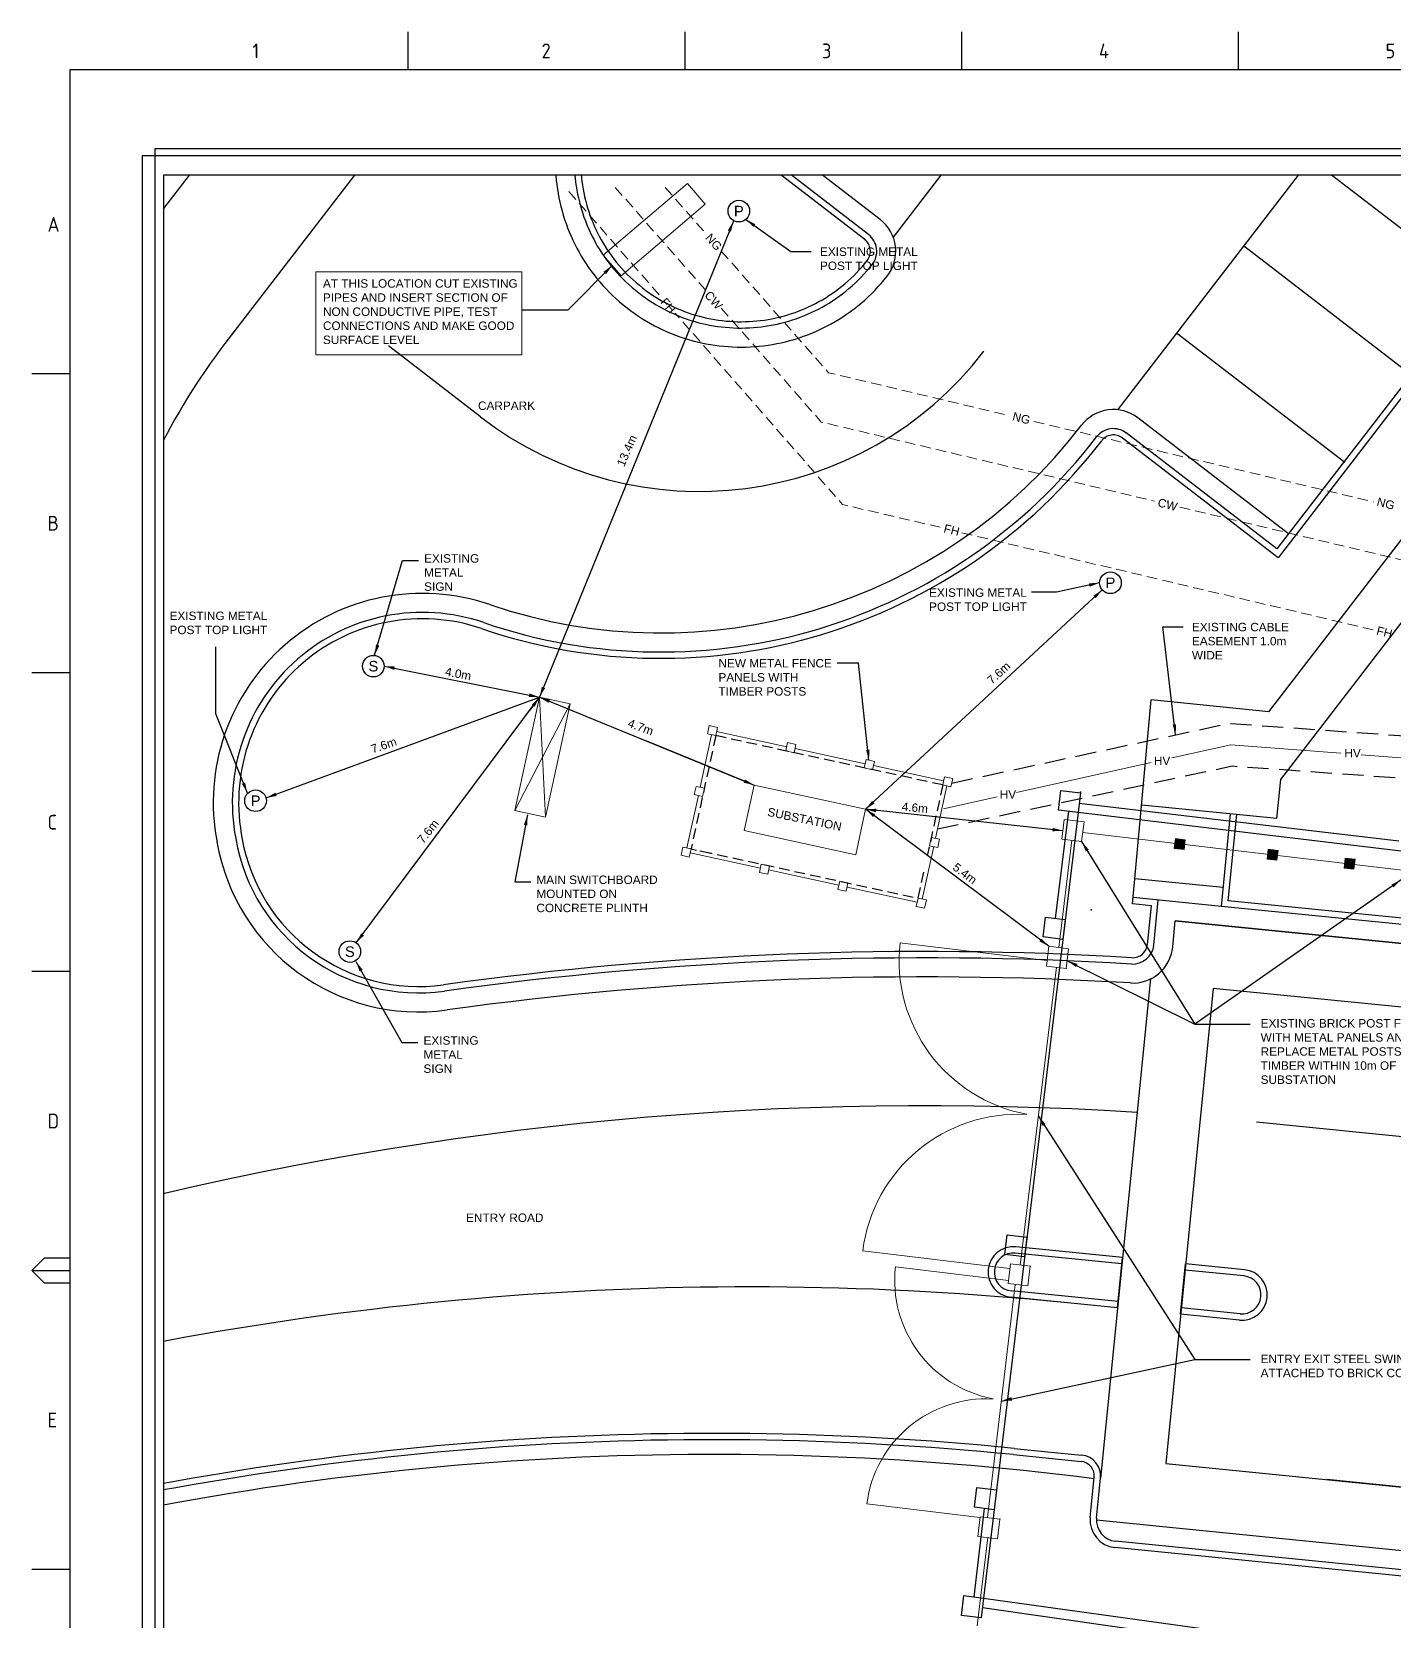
# Paper-space layout 'EE-3' of a CAD drawing. Header units: metres, sheet in millimetres. Extents: x -9 to 824, y -5 to 581.
# Drawn here: x -9.1 to 313.5, y 204.8 to 581 of the extents above; entities that cross this region are included whole.
import ezdxf
from ezdxf.enums import TextEntityAlignment as Align
from ezdxf.xclip import XClip

# ---------------------------------------------------------------- set-up
doc = ezdxf.new("R2010")
doc.units = ezdxf.units.M
doc.header["$XCLIPFRAME"] = 2
for name, pattern in [('Cable Exist OH', [1, 1, 0]), ('Cable New OH', [6, 4, -2]), ('DASHED', [0.75, 0.5, -0.25])]:
    doc.linetypes.add(name, pattern=pattern)
for name, color, linetype in [('ARROWs_new', 7, 'Continuous'), ('NOTE 1TO1000_new', 7, 'Continuous'), ('Notes', 7, 'Continuous'), ('PLAN1_NEW', 251, 'Continuous'), ('SERVICES_NEW', 7, 'Continuous'), ('TEXT_new', 7, 'Continuous')]:
    doc.layers.add(name, color=color, linetype=linetype)
doc.styles.add('ARIAL', font='arial.ttf', dxfattribs={"height": 2})
doc.styles.add('iecISOCP', font='isocp.shx')
doc.styles.get("Standard").update_dxf_attribs({"font": 'arial.ttf'})
doc.linetypes.add('IE Trench HV', pattern='A,7,-0.2,["/",Standard,S=3,R=0,X=0.6,Y=-1.4],-2.5', length=9.7)
doc.dimstyles.get("Standard").update_dxf_attribs({"dimtxt": 0.18, "dimasz": 0.18, "dimexe": 0.18, "dimexo": 0.0625, "dimgap": 0.09, "dimtad": 0, "dimtih": 1, "dimtoh": 1, "dimdec": 4, "dimzin": 0, "dimdsep": 46, "dimtxsty": 'Standard', "dimcen": 0.09, "dimadec": 0, "dimazin": 0, "dimtfac": 1, "dimtdec": 4, "dimtofl": 0, "dimtmove": 0, "dimatfit": 3, "dimfxl": 1, "dimtolj": 1, "dimtzin": 0, "dimarcsym": 0})

# ---------------------------------------------------------------- blocks, each defined once
blk = doc.blocks.new('PLAN_NEW')
at = {"layer": 'PLAN1_NEW', "color": 251}
for p, q in [((73.624, 69.886), (55.537, 81.136)), ((73.624, 66.235), (53.9, 78.504)), ((42.395, 76.967), (42.307, 76.943)), ((52.775, 72.314), (54.228, 74.649)), ((57.854, 63.679), (60.31, 67.627)), ((57.982, 63.6), (60.358, 67.42)), ((58.364, 63.362), (60.741, 67.183)), ((73.172, 53.562), (57.979, 63.012)), ((33.287, 55.208), (33.287, 57.748)), ((33.437, 55.208), (33.437, 57.748)), ((34.337, 55.208), (34.337, 57.748)), ((34.487, 55.208), (34.487, 57.748)), ((29.587, 57.313), (29.587, 55.708)), ((29.737, 57.313), (29.737, 55.708)), ((69.633, 47.873), (54.441, 57.322)), ((51.332, 53.192), (53.787, 57.14)), ((51.538, 53.24), (53.915, 57.061)), ((51.921, 53.002), (54.298, 56.823)), ((53.733, 51.846), (56.387, 56.112)), ((42.837, 55.358), (42.837, 55.808)), ((42.837, 55.808), (43.437, 55.808)), ((42.987, 53.708), (42.987, 55.808)), ((43.437, 55.808), (47.687, 55.844)), ((43.437, 53.708), (43.437, 55.808)), ((45.187, 52.608), (45.187, 55.823)), ((47.687, 53.044), (47.687, 55.844)), ((28.287, 55.358), (29.237, 55.358)), ((41.92, 55.358), (42.837, 55.358)), ((28.237, 42.998), (28.237, 55.205)), ((28.287, 55.208), (29.237, 55.208)), ((41.112, 55.208), (29.237, 55.208)), ((33.287, 55.208), (34.487, 55.208)), ((41.92, 55.208), (42.987, 55.208)), ((27.637, 42.998), (27.637, 54.708)), ((27.787, 42.998), (27.787, 54.708)), ((41.92, 54.758), (42.537, 54.758)), ((41.92, 54.758), (42.537, 54.758)), ((42.537, 54.758), (42.537, 32.049)), ((42.537, 32.049), (42.537, 54.758)), ((55.941, 50.473), (58.595, 54.739)), ((41.037, 53.708), (29.737, 53.708)), ((29.737, 53.708), (29.737, 42.998)), ((33.287, 53.708), (34.487, 53.708)), ((33.287, 52.308), (33.287, 53.708)), ((33.437, 52.308), (33.437, 53.708)), ((34.337, 52.308), (34.337, 53.708)), ((34.487, 52.308), (34.487, 53.708)), ((41.037, 31.139), (41.037, 53.708)), ((42.987, 53.708), (45.187, 53.708)), ((42.987, 32.049), (42.987, 53.708)), ((43.137, 53.558), (45.187, 53.558)), ((43.137, 32.049), (43.137, 53.558)), ((73.624, 39.326), (51.332, 53.192)), ((73.624, 39.503), (51.538, 53.24)), ((58.149, 49.1), (60.802, 53.366)), ((47.687, 53.044), (65.406, 42.023)), ((37.987, 23.763), (37.987, 52.373)), ((45.187, 52.608), (46.117, 52.608)), ((46.117, 52.608), (64.772, 41.004)), ((60.357, 47.727), (63.01, 51.993)), ((29.737, 42.998), (29.737, 49.873))]:
    blk.add_line(p, q, dxfattribs=at)
for centre, radius, start, end in [((-41.713, 56.489), 75, 0, 20.05352), ((-42.013, 57.313), 71.25, 358.42742, 20), ((-42.013, 57.313), 71.6, 0, 20), ((-42.013, 57.313), 71.75, 0, 20), ((45.977, 65.767), 15, 58.1188, 105.4691), ((-41.013, 52.373), 79, 2.05656, 20), ((43.441, 72.847), 4.85, 105.4691, 193.627), ((43.441, 72.847), 4.85, 105.4691, 193.627), ((43.555, 72.774), 4.951, 346.8805, 106.6257), ((43.555, 72.774), 4.5, 346.8805, 106.6257), ((43.555, 72.774), 4.35, 346.8805, 105.4691), ((43.441, 72.847), 4.4, 105.4691, 193.627), ((43.441, 72.847), 4.25, 105.4691, 193.627), ((59.993, 67.824), 8.5, 148.1188, 238.1188), ((-41.013, 52.373), 82.05, 2.3028, 13.62701), ((-41.013, 52.373), 82.05, 2.3028, 13.62701), ((-41.013, 52.373), 82.5, 2.3028, 13.62701), ((-41.013, 52.373), 82.65, 2.3028, 13.62701), ((60.598, 68.802), 13.15, 166.8805, 238.2295), ((60.598, 68.802), 13, 166.8805, 238.2295), ((60.598, 68.802), 12.549, 166.8805, 238.2295), ((59.411, 66.773), 4.4, 58.1188, 237.5033), ((59.411, 66.773), 3.95, 58.1188, 237.5033), ((59.411, 66.773), 3.8, 58.1188, 237.5033), ((57.557, 63.864), 0.5, 237.5033, 328.1188), ((57.557, 63.864), 0.35, 237.5033, 328.1188), ((57.557, 63.864), 0.95, 237.5033, 328.1188), ((33.887, 57.748), 0.6, 0, 180), ((33.887, 57.748), 0.45, 0, 180), ((53.49, 57.325), 0.951, 328.1188, 58.2295), ((53.49, 57.325), 0.35, 328.1188, 58.2295), ((53.49, 57.325), 0.5, 328.1188, 58.2295), ((29.237, 55.708), 0.35, 270, 0), ((29.237, 55.708), 0.5, 270, 0), ((41.92, 55.708), 0.5, 182.3028, 270), ((41.92, 55.708), 0.35, 182.3028, 270), ((28.287, 54.708), 0.65, 90, 180), ((41.92, 55.708), 0.95, 182.3028, 270), ((41.92, 55.708), 0.95, 182.3028, 270), ((28.287, 54.708), 0.5, 90, 180), ((33.887, 52.308), 0.6, 180, 0), ((33.887, 52.308), 0.45, 180, 0)]:
    blk.add_arc(centre, radius, start, end, dxfattribs=at)
blk = doc.blocks.new('SURVEY1_NEW')
at = {"layer": 'PLAN1_NEW'}
for p, q in [((-15.724664, 71.110558), (-15.668472, 71.577187)), ((-15.668472, 71.577187), (-15.201843, 71.520995)), ((-15.201843, 71.520995), (-15.258035, 71.054366)), ((-15.258035, 71.054366), (-15.724664, 71.110558)), ((-7.667018, 70.378354), (-15.23233, 71.267824)), ((-15.258035, 71.054366), (-17.497198, 52.45986)), ((-15.491349, 71.082462), (-15.799518, 68.545284)), ((11.490892, 67.833325), (-15.258035, 71.054366)), ((-16.088955, 68.106705), (-16.032836, 68.573343)), ((-16.032836, 68.573343), (-15.566199, 68.517225)), ((-15.566199, 68.517225), (-15.622317, 68.050587)), ((-15.622317, 68.050587), (-16.088955, 68.106705)), ((-16.998563, 60.590187), (-16.94275, 61.056861)), ((-16.94275, 61.056861), (-16.476075, 61.001048)), ((-16.476075, 61.001048), (-16.531888, 60.534374)), ((-16.531888, 60.534374), (-16.998563, 60.590187)), ((-17.715425, 54.606598), (-17.65914, 55.073216)), ((-17.65914, 55.073216), (-17.192523, 55.016931)), ((-17.192523, 55.016931), (-17.248808, 54.550313)), ((-17.482116, 54.578456), (-17.730513, 52.487956)), ((-17.248808, 54.550313), (-17.715425, 54.606598)), ((-18.020019, 52.049423), (-17.963827, 52.516052)), ((-17.963827, 52.516052), (-17.497198, 52.45986)), ((-17.497198, 52.45986), (-17.55339, 51.993231)), ((-17.497198, 52.45986), (-1.875441, 50.291589)), ((-17.55339, 51.993231), (-18.020019, 52.049423)), ((-17.524696, 52.23151), (-9.542563, 51.093832))]:
    blk.add_line(p, q, dxfattribs=at)
for p in [(-15.200378, 71.533163, -9999), (-15.258035, 71.054366, -9999), (-14.949309, 68.750905, -9999), (-14.948955, 68.752523, -9999), (-14.948955, 68.752523, 50.362), (-15.622317, 68.050587, -9999), (-15.790589, 66.631924, -9999), (-16.476075, 61.001048, -9999), (-16.469147, 61.000214, -9999), (-17.192523, 55.016931, -9999), (-17.497198, 52.45986, -9999)]:
    blk.add_point(p, dxfattribs=at)
blk = doc.blocks.new('A1_FRAME_TITLE')
at = {"layer": 'Notes', "linetype": 'Continuous'}
for p, q in [((80.06, 572), (80.06, 581)), ((145.57, 572), (145.57, 581)), ((211.08, 572), (211.08, 581)), ((276.58, 572), (276.58, 581)), ((-0.08, 500.04), (-9.08, 500.04)), ((-0.1, 429.29), (-9.08, 429.29)), ((-0.1, 358.54), (-9.08, 358.54)), ((-9.08, 287.79), (-6.08, 290.79)), ((-6.08, 290.79), (-0.1, 290.79)), ((-9.08, 287.79), (-0.08, 287.79)), ((-6.08, 284.79), (-9.08, 287.79)), ((-0.1, 284.79), (-6.08, 284.79)), ((-0.08, 217.04), (-9.08, 217.04))]:
    blk.add_line(p, q, dxfattribs=at)
at = {"layer": 'Notes', "color": 3, "linetype": 'Continuous'}
blk.add_line((-0.08, 572), (-0.08, 3.58), dxfattribs=at)
at = {"layer": 'Notes', "color": 3, "linetype": 'Continuous', "flags": 128}
for points in [[(140.41, 572), (-0.08, 572)], [(815.29, 572), (140.41, 572)]]:
    blk.add_lwpolyline(points, dxfattribs=at)
at = {"layer": 'Notes', "color": 7, "style": 'iecISOCP'}
for s, p in [('1', (43.16, 574.73)), ('2', (111.62, 574.73)), ('3', (178.01, 574.73)), ('4', (243.59, 574.73)), ('5', (311.42, 574.73)), ('A', (-5.35, 533.67)), ('B', (-5.35, 462.92)), ('C', (-5.35, 392.17)), ('D', (-5.35, 321.42)), ('E', (-5.35, 250.67))]:
    blk.add_text(s, height=3.5, dxfattribs=at).set_placement(p)
for tag, p in [('CAP_NO', (504.11, 41.07)), ('IE_NUM', (503.97, 35.42)), ('REF_No_1', (326.16, 29.92)), ('REF_1', (353.44, 29.92)), ('GEN_WO', (432.63, 29.37)), ('HV_SWITCH', (504.38, 29.77)), ('REF_No_2', (326.16, 23.92)), ('REF_2', (353.44, 23.92)), ('OH_WO', (432.63, 23.42)), ('UBD_REF', (503.97, 23.44)), ('REF_No_3', (326.16, 17.92)), ('REF_3', (353.44, 17.92)), ('UG_WO', (432.63, 17.66)), ('GIS_MAP_No', (503.97, 17.65)), ('REF_No_4', (326.16, 11.92)), ('REF_4', (353.44, 11.92)), ('SUB_WO', (432.63, 11.42)), ('HV_OP_DIAG', (504.24, 11.81)), ('LGA', (503.86, 5.39))]:
    blk.add_attdef(tag, p, '', height=2.5, dxfattribs=at)
at = {"layer": 'Notes', "style": 'iecISOCP'}
for tag, p in [('T1', (675.29, 37.08)), ('T2', (675.29, 31.96)), ('T3', (675.29, 26.53)), ('T4', (675.29, 21.27)), ('T5', (675.29, 15.84)), ('T6', (675.29, 10.58))]:
    blk.add_attdef(tag, text='', height=3.5, dxfattribs=at).set_placement(p, align=Align.CENTER)
at = {"layer": 'Notes', "color": 7, "style": 'iecISOCP'}
for tag, p in [('scale', (558.67, 30.88)), ('DRAWN', (558.67, 22.54)), ('DATE', (558.67, 14.49)), ('DESIGN', (596.54, 6.76))]:
    blk.add_attdef(tag, text='', height=2.5, dxfattribs=at).set_placement(p, align=Align.CENTER)
at = {"layer": 'Notes', "color": 4, "style": 'iecISOCP'}
blk.add_attdef('NUM', text='', height=7, dxfattribs=at).set_placement((783.29, 17.73), align=Align.MIDDLE_CENTER)
at = {"layer": 'Notes', "color": 1, "style": 'iecISOCP'}
blk.add_attdef('REV', text='', height=5, dxfattribs=at).set_placement((810.97, 14.71), align=Align.CENTER)
at = {"layer": 'Notes', "color": 7, "style": 'iecISOCP'}
for tag, p in [('NS', (781.63, 5.73)), ('SHTS', (796.33, 5.73))]:
    blk.add_attdef(tag, text='', height=2.5, dxfattribs=at).set_placement(p, align=Align.MIDDLE)
at = {"layer": 'Notes', "style": 'iecISOCP'}
blk.add_attdef('ExportID', (0, 0), '', height=2.5, dxfattribs=at)

psp = doc.layouts.new('EE-3')

# ---------------------------------------------------------------- hatches: boundary and pattern name
at = {"layer": 'Notes', "lineweight": 0}
h = psp.add_hatch(color=0, dxfattribs=at)
h.dxf.hatch_style = 1
h.paths.add_polyline_path([(261.65, 390.04), (263.99, 389.76), (263.71, 387.42), (261.37, 387.7)])
h = psp.add_hatch(color=0, dxfattribs=at)
h.dxf.hatch_style = 1
h.paths.add_polyline_path([(283.65, 387.51), (285.98, 387.22), (285.7, 384.89), (283.37, 385.17)])
h = psp.add_hatch(color=0, dxfattribs=at)
h.dxf.hatch_style = 1
h.paths.add_polyline_path([(301.89, 385.41), (304.22, 385.13), (303.94, 382.79), (301.61, 383.07)])

# ---------------------------------------------------------------- linework, layer by layer
at = {"layer": 'ARROWs_new', "lineweight": -3}
psp.add_lwpolyline([(159.63, 403.65), (136.53, 413.1)], dxfattribs=at)
for points in [[(112.44, 425.65), (111.11, 423.49), (111.67, 425.97)], [(108.74, 424.39), (111.11, 423.49), (108.58, 423.58)], [(109.28, 421.74), (111.11, 423.49), (109.95, 421.24)], [(159.78, 404.03), (161.94, 402.7), (159.47, 403.26)], [(190.44, 398.35), (188.32, 396.96), (189.87, 398.96)], [(190.76, 396.28), (188.32, 396.96), (190.85, 397.1)], [(190.08, 395.13), (188.32, 396.96), (190.57, 395.8)]]:
    psp.add_solid(points, dxfattribs=at)
at = {"layer": 'NOTE 1TO1000_new', "lineweight": -3, "ltscale": 0.8}
psp.add_lwpolyline([(17.07, 113.02), (687.15, 113.02), (687.15, 551.62), (17.07, 551.62)], close=True, dxfattribs=at)
at = {"layer": 'Notes', "color": 0, "lineweight": 0}
for p, q in [((105.28, 396.69), (118.35, 421.92)), ((111.11, 423.49), (112.52, 395.12)), ((234.8, 389.91), (235.36, 394.57)), ((235.36, 394.57), (240.03, 394.01)), ((240.03, 394.01), (239.47, 389.35)), ((239.47, 389.35), (234.8, 389.91)), ((196.46, 365.38), (231.22, 361.17)), ((231.16, 359.87), (231.72, 364.54)), ((231.72, 364.54), (236.39, 363.97)), ((236.39, 363.97), (235.82, 359.31)), ((224.95, 289.09), (233.49, 359.59)), ((235.82, 359.31), (231.16, 359.87)), ((187.63, 292.46), (222.38, 288.25)), ((195.39, 288.7), (222.15, 285.46)), ((222.06, 284.7), (222.62, 289.37)), ((222.62, 289.37), (227.29, 288.81)), ((227.29, 288.81), (226.73, 284.15)), ((217.16, 229.33), (223.76, 284.5)), ((226.73, 284.15), (222.06, 284.7)), ((188.59, 232.55), (215.35, 229.3)), ((214.89, 224.87), (215.46, 229.53)), ((215.46, 229.53), (220.12, 228.97)), ((220.12, 228.97), (219.56, 224.3)), ((219.56, 224.3), (214.89, 224.87))]:
    psp.add_line(p, q, dxfattribs=at)
at = {"layer": 'Notes', "color": 7, "linetype": 'IE Trench HV', "lineweight": 0}
for p, q in [((151.86, 414.62), (149.17, 402.19)), ((153.05, 415.38), (169.66, 411.78)), ((171.61, 411.35), (188.22, 407.74)), ((190.18, 407.32), (206.79, 403.71)), ((148.74, 400.24), (146.03, 387.82)), ((207.55, 402.52), (204.86, 390.1)), ((204.44, 388.14), (201.74, 375.72)), ((146.8, 386.63), (163.41, 383.02)), ((165.37, 382.6), (181.98, 378.99)), ((183.93, 378.57), (200.55, 374.96))]:
    psp.add_line(p, q, dxfattribs=at)
at = {"layer": 'Notes', "linetype": 'DASHED', "ltscale": 5}
psp.add_line((206.58, 402.73), (202.98, 386.23), dxfattribs=at)
at = {"layer": 'Notes'}
psp.add_line((149.05, 387.15), (151.83, 386.56), dxfattribs=at)
at = {"layer": 'Notes', "color": 7, "lineweight": 0}
for points in [[(126.21, 528.15), (130.45, 523.23), (150.33, 540.18), (146.12, 545.12)], [(58.19, 504.56), (106.95, 504.56), (106.95, 524.18), (58.19, 524.18)]]:
    psp.add_lwpolyline(points, close=True, dxfattribs=at)
at = {"layer": 'Notes', "color": 0, "lineweight": 0}
for points in [[(105.28, 396.69), (112.52, 395.12), (118.35, 421.92), (111.11, 423.49)], [(150.89, 414.83), (152.84, 414.4), (153.26, 416.36), (151.31, 416.78)], [(169.44, 410.8), (171.4, 410.37), (171.82, 412.33), (169.87, 412.75)], [(188.01, 406.76), (189.96, 406.34), (190.39, 408.29), (188.43, 408.72)], [(206.58, 402.73), (208.53, 402.31), (208.96, 404.26), (207, 404.69)], [(147.77, 400.45), (149.72, 400.03), (150.15, 401.98), (148.19, 402.4)], [(144.63, 386.08), (146.59, 385.65), (147.01, 387.61), (145.06, 388.03)], [(203.46, 388.35), (205.41, 387.93), (205.84, 389.88), (203.88, 390.31)], [(163.2, 382.04), (165.15, 381.62), (165.58, 383.57), (163.62, 384)], [(181.77, 378.01), (183.72, 377.59), (184.15, 379.54), (182.19, 379.97)], [(200.33, 373.98), (202.29, 373.56), (202.71, 375.51), (200.76, 375.94)]]:
    psp.add_lwpolyline(points, close=True, dxfattribs=at)
at = {"layer": 'Notes', "linetype": 'DASHED', "ltscale": 5, "flags": 128}
for points in [[(152.84, 414.4), (150.73, 404.67), (149.21, 397.69), (147.01, 387.61), (200.76, 375.93), (202.36, 383.31)], [(206.58, 402.73), (152.84, 414.4)]]:
    psp.add_lwpolyline(points, dxfattribs=at)
at = {"layer": 'Notes', "linetype": 'DASHED', "ltscale": 10, "flags": 128}
for points in [[(208.72, 403.19), (274.37, 417.3), (315.96, 414.35), (370.46, 406.19), (414.28, 399.52), (464.18, 391.92), (480.42, 389.44), (528.05, 375.29)], [(205.34, 392.31), (242.8, 400.32), (275.07, 407.22), (316.65, 404.28), (419.98, 388.53), (478.24, 379.66), (519.04, 367.54)]]:
    psp.add_lwpolyline(points, dxfattribs=at)
at = {"layer": 'Notes', "color": 0, "lineweight": 0, "flags": 128}
for points in [[(260.82, 409.14), (274.77, 412.26), (300.82, 410.25)], [(224.04, 400.94), (255.95, 408.06)], [(305.67, 409.88), (321.42, 408.66), (358.78, 403.53)], [(206.77, 397.08), (219.5, 399.92)]]:
    psp.add_lwpolyline(points, dxfattribs=at)
for points in [[(161.94, 402.7), (188.32, 396.96), (185.98, 386.21), (159.6, 391.95)], [(261.65, 390.04), (263.99, 389.76), (263.71, 387.42), (261.37, 387.7)], [(283.65, 387.51), (285.98, 387.22), (285.7, 384.89), (283.37, 385.17)], [(301.89, 385.41), (304.22, 385.13), (303.94, 382.79), (301.61, 383.07)]]:
    psp.add_lwpolyline(points, close=True, dxfattribs=at)
at = {"layer": 'Notes', "color": 7, "linetype": 'IE Trench HV', "lineweight": 0, "flags": 128}
for points in [[(239.72, 391.48), (315.38, 382.59)], [(234.05, 364.25), (237.13, 389.63)], [(217.23, 224.59), (214.71, 203.69)]]:
    psp.add_lwpolyline(points, dxfattribs=at)
at = {"layer": 'Notes', "color": 0, "lineweight": 0}
for centre, radius, start, end in [((233.23, 361.17), 37, 173.4695, 259.4525), ((224.34, 287.77), 37, 86.7368, 172.7198), ((223.7, 285.46), 28.49, 173.4695, 259.4525), ((216.86, 228.93), 28.49, 86.7368, 172.7198)]:
    psp.add_arc(centre, radius, start, end, dxfattribs=at)
for p in [(239.47, 389.35, -99990), (235.82, 359.31, -99990), (227.29, 288.81, -99990), (227.36, 288.8, -99990), (220.12, 228.97, -99990)]:
    psp.add_point(p, dxfattribs=at)
at = {"layer": 'SERVICES_NEW', "linetype": 'DASHED', "lineweight": 0, "ltscale": 5, "flags": 128}
for points in [[(139.44, 518.75), (117.21, 544.17)], [(129.06, 544.17), (150.31, 519.98)], [(140.87, 544.17), (150.45, 533.3)], [(154.15, 529.11), (179.54, 500.31), (221.88, 490.28)], [(154.16, 515.58), (177.84, 488.62), (256.74, 469.9)], [(206.01, 463.71), (182.86, 469.11), (143.24, 514.41)], [(228.18, 488.79), (308.53, 469.75)], [(262.71, 468.49), (366.9, 443.77)], [(308.47, 439.45), (210.81, 462.49)]]:
    psp.add_lwpolyline(points, dxfattribs=at)
at = {"layer": 'TEXT_new', "lineweight": -3, "ltscale": 0.8}
for centre in [(158.31, 538.56), (246.29, 450.58), (71.78, 430.85), (43.9, 399), (66.22, 363.28)]:
    psp.add_circle(centre, 2.56, dxfattribs=at)

# ---------------------------------------------------------------- block references
at = {"layer": 'Notes'}
psp.add_blockref('A1_FRAME_TITLE', (0, 0), dxfattribs=at)
at = {"layer": 'PLAN1_NEW', "linetype": 'Continuous'}
ref = psp.add_blockref('SURVEY1_NEW', (391.23, -314.32), dxfattribs=dict(at, xscale=10, yscale=10, zscale=10))
XClip(ref).set_block_clipping_path([(-37.1219131708, 43.7643527072), (28.8260107588, 86.7640119167)])
at = {"layer": 'PLAN1_NEW'}
ref = psp.add_blockref('PLAN_NEW', (764.24, -107.15), dxfattribs=dict(at, xscale=10.00000000000001, yscale=10.00000000000001, zscale=10.00000000000001, rotation=84.29635186861691))
XClip(ref).set_block_clipping_path([(15.1748607885, 76.0947720853), (21.6889481274, 10.8740529725), (64.2352491114, 15.123474388), (57.7211617725, 80.3441935008)])

# ---------------------------------------------------------------- texts
at = {"layer": 'NOTE 1TO1000_new', "lineweight": -3, "ltscale": 0.8, "char_height": 2, "width": 73.3513, "attachment_point": 1}
for insert in [(301.68, 411.26, -502.53), (256.57, 409.46), (220.08, 401.48)]:
    psp.add_mtext('HV', dxfattribs=dict(at, insert=insert))
at = {"layer": 'Notes', "color": 7, "linetype": 'Cable New OH', "lineweight": 0, "char_height": 2, "attachment_point": 1, "style": 'ARIAL'}
for s, insert, width in [('EXISTING METAL \\PPOST TOP LIGHT', (177.52, 529.95), 30.116), ('AT THIS LOCATION CUT EXISTING PIPES AND INSERT SECTION OF NON CONDUCTIVE PIPE, TEST CONNECTIONS AND MAKE GOOD SURFACE LEVEL', (59.85, 522.43), 48.0904), ('CARPARK', (96.55, 493.49), 30.116), ('EXISTING \\PMETAL \\PSIGN', (83.8, 457.35), 30.116), ('EXISTING METAL \\PPOST TOP LIGHT', (203.35, 449.26), 30.116), ('EXISTING METAL \\PPOST TOP LIGHT', (23.53, 443.76), 30.116), ('EXISTING CABLE EASEMENT 1.0m WIDE', (265.57, 441.1), 30.116), ('NEW METAL FENCE PANELS WITH \\PTIMBER POSTS', (153.48, 432.54), 30.116), ('MAIN SWITCHBOARD MOUNTED ON CONCRETE PLINTH', (110.38, 381.29), 30.116), ('EXISTING BRICK POST FENCE WITH METAL PANELS AND POSTS. REPLACE METAL POSTS WITH TIMBER WITHIN 10m OF SUBSTATION', (281.84, 347.31), 48.0904), ('EXISTING \\PMETAL \\PSIGN', (83.65, 343.25), 30.116), ('ENTRY ROAD', (93.73, 301.29), 30.116), ('ENTRY EXIT STEEL SWING GATES ATTACHED TO BRICK COLUMNS', (281.84, 267.88), 48.0904)]:
    psp.add_mtext(s, dxfattribs=dict(at, insert=insert, width=width))
at = {"layer": 'Notes', "char_height": 2, "attachment_point": 5, "style": 'ARIAL'}
for s, insert, rotation in [('13.4m', (131.81, 481.86), 66.3699), ('4.0m', (91.87, 429.04), 349.0144), ('7.6m', (219.85, 429.23), 42.1195), ('4.7m', (135.08, 416.42), 339.5458), ('7.6m', (74.26, 412.13), 18.7756), ('4.6m', (199.99, 397.34), 354.7638), ('7.6m', (84.74, 391.73), 51.5877), ('5.4m', (211.82, 381.77), 323.0456)]:
    psp.add_mtext(s, dxfattribs=dict(at, insert=insert, rotation=rotation))
at = {"layer": 'Notes', "color": 7, "linetype": 'Cable New OH', "lineweight": 0, "insert": (165.34, 397.4), "char_height": 2, "width": 30.116, "attachment_point": 1, "rotation": 348.3929, "style": 'ARIAL'}
psp.add_mtext('SUBSTATION', dxfattribs=at)
at = {"layer": 'SERVICES_NEW', "linetype": 'DASHED', "lineweight": 0, "ltscale": 5, "char_height": 2, "width": 73.3513, "attachment_point": 1}
for s, insert, rotation in [('NG', (151.76, 533.47), 310.8598), ('CW', (151.56, 519.89), 310.8598), ('FH', (141.14, 518.25), 310.8598), ('NG', (223.43, 491.04), 345.5053), ('CW', (257.81, 470.65), 345.5053), ('NG', (309.7, 470.84), 345.5053), ('FH', (207.15, 464.51), 345.5053), ('FH', (309.61, 440.32), 345.5053)]:
    psp.add_mtext(s, dxfattribs=dict(at, insert=insert, rotation=rotation))
at = {"layer": 'TEXT_new', "color": 7, "linetype": 'Cable Exist OH', "lineweight": 0}
for s, p in [('P', (158.31, 538.56)), ('P', (246.29, 450.58)), ('S', (71.78, 430.85)), ('P', (43.9, 399)), ('S', (66.22, 363.28))]:
    psp.add_text(s, height=2.5, dxfattribs=at).set_placement(p, align=Align.MIDDLE)

# ---------------------------------------------------------------- leaders
at = {"layer": 'ARROWs_new', "lineweight": -3}
for points in [[(157.02, 536.15), (111.11, 423.49)], [(159.94, 536.59), (170.65, 529.01), (175.44, 529.01)], [(128.33, 525.69), (117.81, 515.15), (106.95, 515.15)], [(72.09, 433.44), (78.67, 455.82), (82.48, 455.82)], [(244.34, 448.91), (188.32, 396.96)], [(243.72, 450.58), (233.5, 448.36), (227.63, 448.36)], [(261.72, 414.58), (258.7, 440.17), (263.49, 440.17)], [(41.96, 400.82), (34.49, 419.53), (34.49, 435.4)], [(74.35, 430.85), (111.11, 423.49)], [(189.11, 408.58), (186.66, 431.52), (181.61, 431.52)], [(46.38, 399.65), (111.11, 423.49)], [(67.73, 365.35), (111.11, 423.49)], [(111.11, 423.49), (108.8, 420.4)], [(111.11, 423.49), (161.94, 402.7)], [(108.29, 395.69), (105.25, 379.76), (109.06, 379.76)], [(235.04, 391.9), (188.32, 396.96)], [(231.72, 364.54), (188.32, 396.96)], [(239.47, 389.35), (266.27, 346.13), (279.37, 346.13)], [(315.1, 380.25), (266.27, 346.13)], [(67.67, 360.95), (78.52, 341.73), (82.33, 341.73)], [(236.07, 361.11), (266.27, 346.13)], [(229.22, 324.34), (266.27, 266.7), (279.37, 266.7)], [(220.46, 256.91), (266.27, 266.7)]]:
    psp.add_leader(points, dimstyle='Standard', override={"dimasz": 2.5, "dimarcsym": 1}, dxfattribs=at)

doc.saveas('drawing.dxf')
